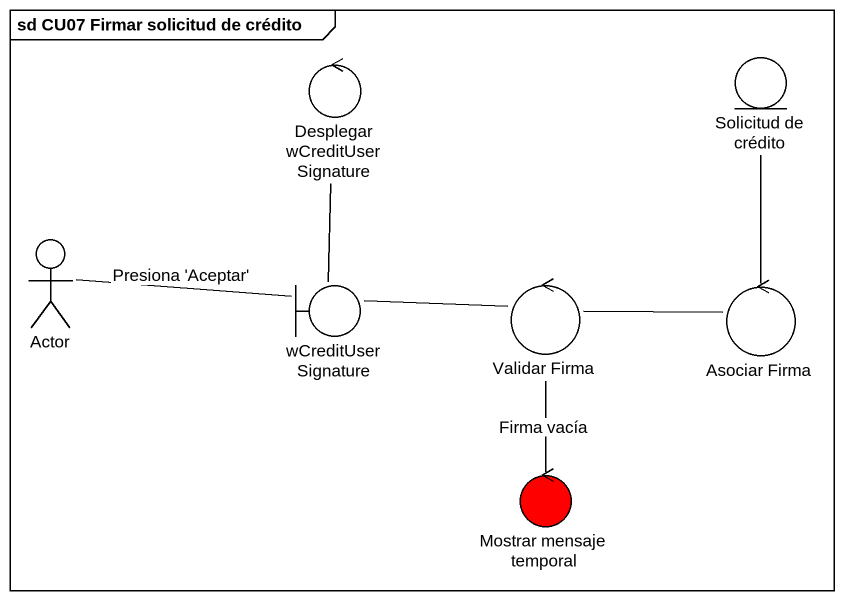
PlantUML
@startuml
mainframe sd CU07 Firmar solicitud de crédito
control "Desplegar wCreditUserSignature" as Desplegar
entity "Solicitud de crédito" as Solicitud_de_crédito
actor "Actor" as Actor_
boundary wCreditUserSignature
control "Validar Firma" as Validar_Firma
control "Asociar Firma" as Asociar_Firma
control "Mostrar mensaje temporal" as Mostrar_mensaje_temporal #FF0000
Actor_ -right- wCreditUserSignature : Presiona 'Aceptar'
wCreditUserSignature -up- Desplegar
Validar_Firma -left- wCreditUserSignature
Validar_Firma -- Mostrar_mensaje_temporal : Firma vacía
Asociar_Firma -up- Solicitud_de_crédito
Asociar_Firma -left- Validar_Firma
@enduml
